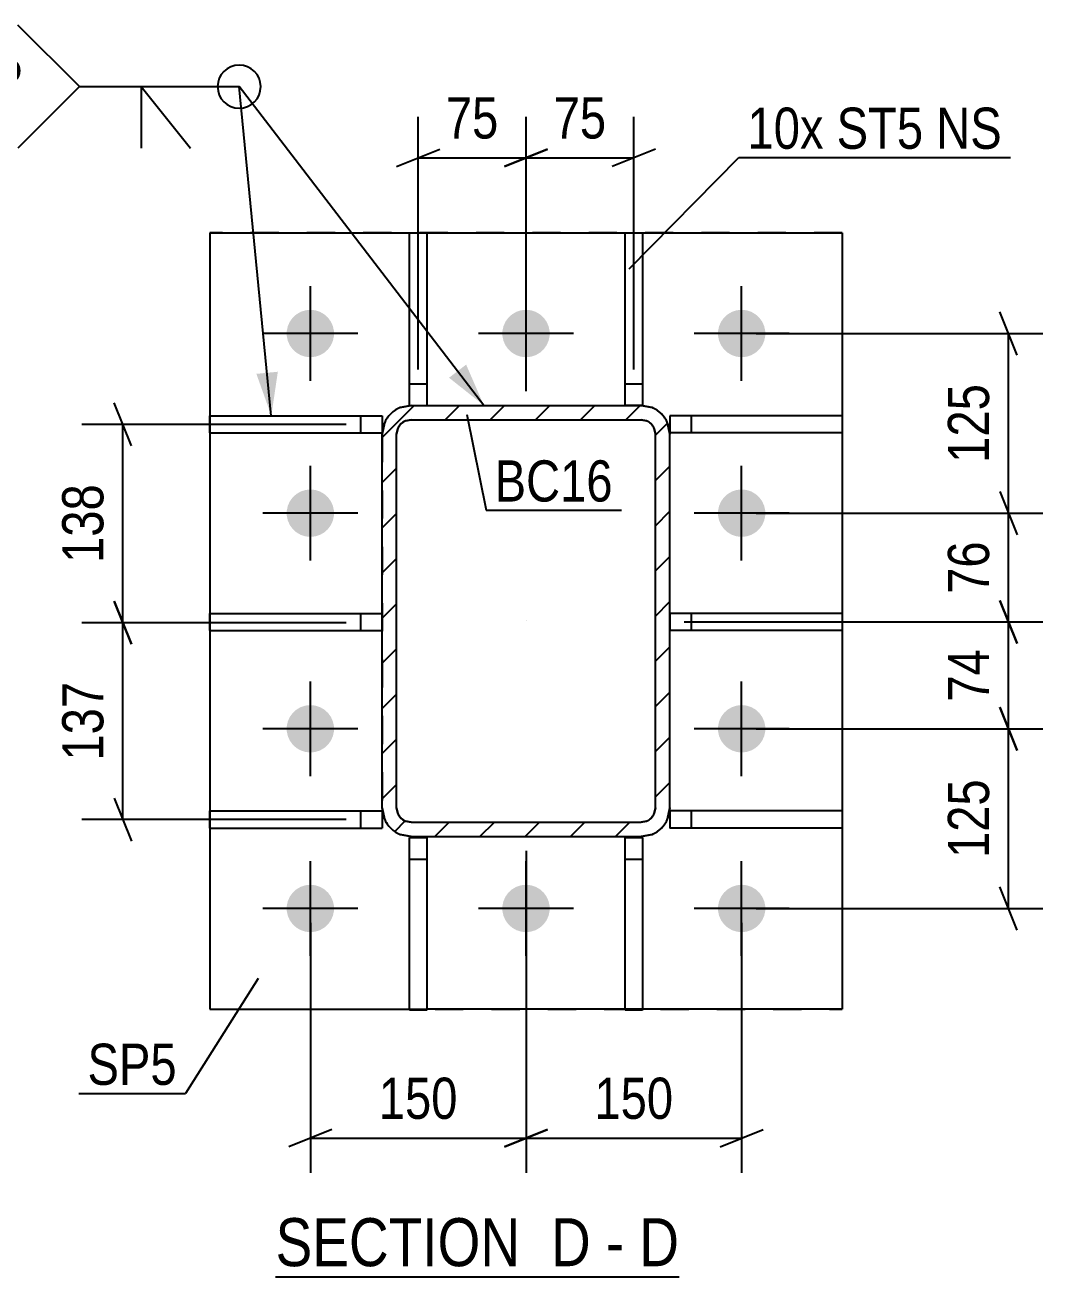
# Model space of a CAD drawing. Header units: millimetres. Extents: x -282 to 907, y -340 to 501.
# Drawn here: x -146.3 to -75.5, y -139.3 to -52.2 of the extents above; entities that cross this region are included whole.
import ezdxf

# ---------------------------------------------------------------- set-up
doc = ezdxf.new("R2010")
doc.units = ezdxf.units.MM
doc.linetypes.add('DXK_LINE_DOT2', pattern=[3.9198, 1.9599, -1.9599])
doc.linetypes.add('DXK_LINE_DOT3', pattern=[5.9187, 2.979, -0.9799, 0.9799, -0.9799])
doc.styles.add('Arial', font='ARIAL.TTF', dxfattribs={"height": 0.2})
doc.styles.add('Arial Narrow', font='ARIALN.TTF', dxfattribs={"height": 0.2})

# ---------------------------------------------------------------- blocks, each defined once
blk = doc.blocks.new('Unknown-284934793-15 - 57424')
at = {"color": 6, "linetype": 'Continuous'}
blk.add_line((-128.858, -139.307), (-100.788, -139.307), dxfattribs=at)
at = {"color": 0, "linetype": 'Continuous'}
for points in [[(-110.75, -138.557), (-110.75, -135.057), (-128.858, -135.057), (-128.858, -138.557)], [(-106.931, -138.557), (-106.931, -135.057), (-109.7, -135.057), (-109.7, -138.557)], [(-104.606, -138.557), (-104.606, -135.057), (-105.881, -135.057), (-105.881, -138.557)], [(-100.788, -138.557), (-100.788, -135.057), (-103.556, -135.057), (-103.556, -138.557)]]:
    blk.add_wipeout(points, dxfattribs=at)
at = {"color": 7, "linetype": 'Continuous', "style": 'Arial Narrow'}
for s, height, p in [('SECTION ', 3.3405, (-128.858, -138.557)), ('D', 3.34, (-109.7, -138.557)), ('D', 3.34, (-103.556, -138.557)), ('-', 3.34, (-105.881, -138.557))]:
    blk.add_text(s, height=height, dxfattribs=at).set_placement(p)
blk = doc.blocks.new('Part-284934793-57471 - 57424')
at = {"color": 2, "linetype": 'Continuous'}
for p, q in [((-89.437, -79.388), (-101.437, -79.388)), ((-101.437, -79.388), (-101.437, -80.588)), ((-89.437, -79.388), (-89.437, -80.588)), ((-89.437, -80.588), (-101.437, -80.588))]:
    blk.add_line(p, q, dxfattribs=at)
at = {"color": 7, "linetype": 'DXK_LINE_DOT2'}
blk.add_line((-99.937, -80.588), (-99.937, -79.388), dxfattribs=at)
blk = doc.blocks.new('Part-284934793-57463 - 57424')
at = {"color": 2, "linetype": 'Continuous'}
for p, q in [((-133.437, -66.669), (-133.437, -120.669)), ((-133.437, -66.669), (-89.437, -66.669)), ((-89.437, -66.669), (-89.437, -120.669)), ((-133.437, -120.669), (-133.437, -120.669)), ((-133.437, -120.669), (-119.537, -120.669)), ((-104.537, -120.669), (-118.337, -120.669)), ((-89.437, -120.669), (-103.337, -120.669)), ((-89.437, -120.669), (-89.437, -120.669))]:
    blk.add_line(p, q, dxfattribs=at)
at = {"color": 7, "linetype": 'DXK_LINE_DOT2'}
for p, q in [((-133.437, -66.669), (-133.437, -66.669)), ((-89.437, -66.669), (-133.437, -66.669)), ((-89.437, -66.669), (-89.437, -66.669)), ((-133.437, -120.669), (-89.437, -120.669)), ((-119.537, -120.669), (-118.337, -120.669)), ((-103.337, -120.669), (-104.537, -120.669))]:
    blk.add_line(p, q, dxfattribs=at)
blk = doc.blocks.new('Part-284934793-57436 - 57424')
at = {"linetype": 'Continuous'}
h = blk.add_hatch(dxfattribs=at)
h.set_pattern_fill('', scale=0.7, style=0, pattern_type=0)
h.set_pattern_definition([(45, (-101.5891, -79.9045), (-1.57154, 1.57154), [])])
h.paths.add_polyline_path([(-101.437, -80.67), (-101.589, -79.904), (-102.023, -79.256), (-102.672, -78.822), (-103.437, -78.67), (-119.437, -78.67), (-120.202, -78.822), (-120.851, -79.256), (-121.285, -79.904), (-121.437, -80.67), (-121.437, -106.67), (-121.285, -107.435), (-120.851, -108.084), (-120.202, -108.518), (-119.437, -108.67), (-103.437, -108.67), (-102.672, -108.518), (-102.023, -108.084), (-101.589, -107.435), (-101.437, -106.67)])
h.paths.add_polyline_path([(-102.513, -107.053), (-102.73, -107.377), (-103.054, -107.594), (-103.437, -107.67), (-119.437, -107.67), (-119.82, -107.594), (-120.144, -107.377), (-120.361, -107.053), (-120.437, -106.67), (-120.437, -80.67), (-120.361, -80.287), (-120.144, -79.963), (-119.82, -79.746), (-119.437, -79.67), (-103.437, -79.67), (-103.054, -79.746), (-102.73, -79.963), (-102.513, -80.287), (-102.437, -80.67), (-102.437, -106.67)])
at = {"color": 7, "linetype": 'DXK_LINE_DOT2'}
for p, q in [((-120.202, -78.822), (-119.438, -78.67)), ((-119.438, -78.67), (-119.437, -78.669)), ((-119.437, -78.669), (-103.437, -78.669)), ((-103.437, -78.669), (-102.672, -78.822)), ((-121.437, -80.669), (-121.285, -79.904)), ((-119.437, -79.669), (-119.82, -79.746)), ((-119.437, -79.669), (-103.437, -79.669)), ((-103.054, -79.746), (-103.437, -79.669)), ((-101.589, -79.904), (-101.437, -80.669)), ((-121.437, -80.669), (-121.437, -106.669)), ((-120.361, -80.287), (-120.437, -80.669)), ((-120.437, -106.669), (-120.437, -80.669)), ((-102.437, -80.669), (-102.513, -80.287)), ((-102.437, -106.669), (-102.437, -80.669)), ((-101.437, -106.669), (-101.437, -80.67)), ((-121.285, -107.435), (-121.437, -106.669)), ((-120.437, -106.669), (-120.361, -107.052)), ((-102.513, -107.052), (-102.437, -106.669)), ((-101.437, -106.669), (-101.589, -107.435)), ((-119.82, -107.593), (-119.437, -107.669)), ((-119.437, -107.669), (-103.437, -107.669)), ((-103.437, -107.669), (-103.054, -107.593)), ((-119.437, -108.669), (-120.202, -108.517)), ((-119.437, -108.669), (-103.437, -108.669)), ((-102.672, -108.517), (-103.437, -108.669))]:
    blk.add_line(p, q, dxfattribs=at)
at = {"color": 2, "linetype": 'Continuous'}
for p, q in [((-119.437, -78.67), (-120.202, -78.822)), ((-119.437, -78.67), (-119.437, -78.669)), ((-119.437, -78.67), (-103.437, -78.67)), ((-103.437, -78.67), (-103.437, -78.669)), ((-102.672, -78.822), (-103.437, -78.67)), ((-121.285, -79.904), (-121.437, -80.67)), ((-119.82, -79.746), (-119.437, -79.67)), ((-119.437, -79.67), (-119.437, -79.669)), ((-119.437, -79.67), (-103.437, -79.67)), ((-103.437, -79.67), (-103.437, -79.669)), ((-103.437, -79.67), (-103.054, -79.746)), ((-101.437, -80.67), (-101.589, -79.904)), ((-121.437, -80.67), (-121.437, -80.669)), ((-121.437, -106.67), (-121.437, -80.67)), ((-120.437, -80.67), (-120.361, -80.287)), ((-120.437, -80.67), (-120.437, -80.669)), ((-120.437, -106.67), (-120.437, -80.67)), ((-102.513, -80.287), (-102.437, -80.67)), ((-102.437, -80.67), (-102.437, -80.669)), ((-102.437, -106.67), (-102.437, -80.67)), ((-101.437, -80.669), (-101.437, -80.67)), ((-101.437, -106.67), (-101.437, -80.67)), ((-121.437, -106.669), (-121.437, -106.67)), ((-121.437, -106.67), (-121.285, -107.435)), ((-120.437, -106.67), (-120.437, -106.669)), ((-120.361, -107.053), (-120.437, -106.67)), ((-102.437, -106.67), (-102.513, -107.053)), ((-102.437, -106.67), (-102.437, -106.669)), ((-101.589, -107.435), (-101.437, -106.67)), ((-101.437, -106.67), (-101.437, -106.669)), ((-119.437, -107.67), (-119.82, -107.594)), ((-119.437, -107.67), (-119.437, -107.669)), ((-119.437, -107.67), (-103.437, -107.67)), ((-103.054, -107.594), (-103.437, -107.67)), ((-103.437, -107.67), (-103.437, -107.669)), ((-120.202, -108.518), (-119.437, -108.67)), ((-119.437, -108.67), (-119.437, -108.669)), ((-119.437, -108.67), (-103.437, -108.67)), ((-103.437, -108.67), (-102.672, -108.518)), ((-103.437, -108.67), (-103.437, -108.669))]:
    blk.add_line(p, q, dxfattribs=at)
at = {"color": 7, "linetype": 'DXK_LINE_DOT3'}
blk.add_line((-111.437, -93.67), (-111.437, -93.669), dxfattribs=at)
at = {"color": 7, "linetype": 'DXK_LINE_DOT2'}
for centre, radius, start, end in [((-119.437, -80.669), 2, 112.5, 157.5), ((-103.437, -80.669), 2, 22.5, 67.5), ((-119.437, -80.669), 1, 112.5, 157.5), ((-103.437, -80.669), 1, 22.5, 67.5), ((-119.437, -106.669), 1, 202.5, 247.5), ((-103.437, -106.669), 1, 292.5, 337.5), ((-119.437, -106.669), 2, 202.5, 247.5), ((-103.437, -106.669), 2, 292.5, 337.5)]:
    blk.add_arc(centre, radius, start, end, dxfattribs=at)
at = {"color": 2, "linetype": 'Continuous'}
for centre, radius, start, end in [((-119.437, -80.67), 2, 112.5, 157.5), ((-103.437, -80.67), 2, 22.5, 67.5), ((-119.437, -80.67), 1, 112.5, 157.5), ((-103.437, -80.67), 1, 22.5, 67.5), ((-119.437, -106.67), 1, 202.5, 247.5), ((-103.437, -106.67), 1, 292.5, 337.5), ((-119.437, -106.67), 2, 202.5, 247.5), ((-103.437, -106.67), 2, 292.5, 337.5)]:
    blk.add_arc(centre, radius, start, end, dxfattribs=at)
blk = doc.blocks.new('Part-284934793-57470 - 57424')
at = {"color": 2, "linetype": 'Continuous'}
for p, q in [((-89.437, -93.138), (-101.437, -93.138)), ((-89.437, -93.138), (-89.437, -94.338)), ((-89.437, -94.338), (-101.437, -94.338))]:
    blk.add_line(p, q, dxfattribs=at)
at = {"color": 7, "linetype": 'DXK_LINE_DOT2'}
for p, q in [((-101.437, -93.138), (-101.437, -94.338)), ((-99.937, -94.338), (-99.937, -93.138))]:
    blk.add_line(p, q, dxfattribs=at)
blk = doc.blocks.new('Part-284934793-57472 - 57424')
at = {"color": 2, "linetype": 'Continuous'}
for p, q in [((-89.437, -106.888), (-101.437, -106.888)), ((-101.437, -106.888), (-101.437, -108.088)), ((-89.437, -106.888), (-89.437, -108.088)), ((-89.437, -108.088), (-101.437, -108.088))]:
    blk.add_line(p, q, dxfattribs=at)
at = {"color": 7, "linetype": 'DXK_LINE_DOT2'}
blk.add_line((-99.937, -108.088), (-99.937, -106.888), dxfattribs=at)
blk = doc.blocks.new('Part-284934793-57473 - 57424')
at = {"color": 2, "linetype": 'Continuous'}
for p, q in [((-133.437, -94.338), (-133.437, -93.138)), ((-133.437, -93.138), (-121.437, -93.138)), ((-133.437, -94.338), (-121.437, -94.338))]:
    blk.add_line(p, q, dxfattribs=at)
at = {"color": 7, "linetype": 'DXK_LINE_DOT2'}
for p, q in [((-122.937, -94.338), (-122.937, -93.138)), ((-121.437, -93.138), (-121.437, -94.338))]:
    blk.add_line(p, q, dxfattribs=at)
blk = doc.blocks.new('Part-284934793-57474 - 57424')
at = {"color": 2, "linetype": 'Continuous'}
for p, q in [((-133.437, -80.588), (-133.437, -79.388)), ((-133.437, -79.388), (-121.437, -79.388)), ((-121.437, -79.388), (-121.437, -80.588)), ((-133.437, -80.588), (-121.437, -80.588))]:
    blk.add_line(p, q, dxfattribs=at)
at = {"color": 7, "linetype": 'DXK_LINE_DOT2'}
blk.add_line((-122.937, -80.588), (-122.937, -79.388), dxfattribs=at)
blk = doc.blocks.new('Part-284934793-57475 - 57424')
at = {"color": 2, "linetype": 'Continuous'}
for p, q in [((-133.437, -108.088), (-133.437, -106.888)), ((-133.437, -106.888), (-121.437, -106.888)), ((-121.437, -106.888), (-121.437, -108.088)), ((-133.437, -108.088), (-121.437, -108.088))]:
    blk.add_line(p, q, dxfattribs=at)
at = {"color": 7, "linetype": 'DXK_LINE_DOT2'}
blk.add_line((-122.937, -108.088), (-122.937, -106.888), dxfattribs=at)
blk = doc.blocks.new('Part-284934793-57476 - 57424')
at = {"color": 2, "linetype": 'Continuous'}
for p, q in [((-119.537, -108.738), (-118.337, -108.738)), ((-119.537, -120.738), (-119.537, -108.738)), ((-118.337, -108.738), (-118.337, -120.738)), ((-118.337, -120.738), (-119.537, -120.738))]:
    blk.add_line(p, q, dxfattribs=at)
at = {"color": 7, "linetype": 'DXK_LINE_DOT2'}
blk.add_line((-119.537, -110.238), (-118.337, -110.238), dxfattribs=at)
blk = doc.blocks.new('Part-284934793-57477 - 57424')
at = {"color": 2, "linetype": 'Continuous'}
for p, q in [((-104.537, -108.738), (-103.337, -108.738)), ((-104.537, -120.738), (-104.537, -108.738)), ((-103.337, -108.738), (-103.337, -120.738)), ((-103.337, -120.738), (-104.537, -120.738))]:
    blk.add_line(p, q, dxfattribs=at)
at = {"color": 7, "linetype": 'DXK_LINE_DOT2'}
blk.add_line((-104.537, -110.238), (-103.337, -110.238), dxfattribs=at)
blk = doc.blocks.new('Part-284934793-57478 - 57424')
at = {"color": 2, "linetype": 'Continuous'}
for p, q in [((-119.537, -78.67), (-119.537, -66.67)), ((-119.537, -66.67), (-118.337, -66.67)), ((-118.337, -66.67), (-118.337, -78.67)), ((-119.537, -78.67), (-119.436, -78.67))]:
    blk.add_line(p, q, dxfattribs=at)
at = {"color": 7, "linetype": 'DXK_LINE_DOT2'}
for p, q in [((-119.537, -77.17), (-118.337, -77.17)), ((-119.436, -78.67), (-118.337, -78.67))]:
    blk.add_line(p, q, dxfattribs=at)
blk = doc.blocks.new('Part-284934793-57479 - 57424')
at = {"color": 2, "linetype": 'Continuous'}
for p, q in [((-104.537, -78.67), (-104.537, -66.67)), ((-104.537, -66.67), (-103.337, -66.67)), ((-103.337, -66.67), (-103.337, -78.67)), ((-103.337, -78.67), (-103.438, -78.67))]:
    blk.add_line(p, q, dxfattribs=at)
at = {"color": 7, "linetype": 'DXK_LINE_DOT2'}
for p, q in [((-104.537, -77.17), (-103.337, -77.17)), ((-103.438, -78.67), (-104.537, -78.67))]:
    blk.add_line(p, q, dxfattribs=at)
blk = doc.blocks.new('Bolt-284934793-57556 - 57424')
at = {"linetype": 'Continuous'}
for points in [[(-126.437, -72.019), (-126.094, -72.055), (-125.766, -72.162), (-125.467, -72.335), (-125.211, -72.565), (-125.008, -72.844), (-124.868, -73.16), (-124.796, -73.497), (-124.796, -73.842), (-124.868, -74.179), (-125.008, -74.494), (-125.211, -74.774), (-125.467, -75.004), (-125.766, -75.177), (-126.094, -75.283), (-126.437, -75.319), (-126.78, -75.283), (-127.108, -75.177), (-127.407, -75.004), (-127.663, -74.774), (-127.866, -74.494), (-128.006, -74.179), (-128.078, -73.842), (-128.078, -73.497), (-128.006, -73.16), (-127.866, -72.844), (-127.663, -72.565), (-127.407, -72.335), (-127.108, -72.162), (-126.78, -72.055)], [(-111.437, -72.019), (-111.094, -72.055), (-110.766, -72.162), (-110.467, -72.335), (-110.211, -72.565), (-110.008, -72.844), (-109.868, -73.16), (-109.796, -73.497), (-109.796, -73.842), (-109.868, -74.179), (-110.008, -74.494), (-110.211, -74.774), (-110.467, -75.004), (-110.766, -75.177), (-111.094, -75.283), (-111.437, -75.319), (-111.78, -75.283), (-112.108, -75.177), (-112.407, -75.004), (-112.663, -74.774), (-112.866, -74.494), (-113.006, -74.179), (-113.078, -73.842), (-113.078, -73.497), (-113.006, -73.16), (-112.866, -72.844), (-112.663, -72.565), (-112.407, -72.335), (-112.108, -72.162), (-111.78, -72.055)], [(-96.437, -72.019), (-96.094, -72.055), (-95.766, -72.162), (-95.467, -72.335), (-95.211, -72.565), (-95.008, -72.844), (-94.868, -73.16), (-94.796, -73.497), (-94.796, -73.842), (-94.868, -74.179), (-95.008, -74.494), (-95.211, -74.774), (-95.467, -75.004), (-95.766, -75.177), (-96.094, -75.283), (-96.437, -75.319), (-96.78, -75.283), (-97.108, -75.177), (-97.407, -75.004), (-97.663, -74.774), (-97.866, -74.494), (-98.006, -74.179), (-98.078, -73.842), (-98.078, -73.497), (-98.006, -73.16), (-97.866, -72.844), (-97.663, -72.565), (-97.407, -72.335), (-97.108, -72.162), (-96.78, -72.055)], [(-126.437, -84.519), (-126.094, -84.555), (-125.766, -84.662), (-125.467, -84.835), (-125.211, -85.065), (-125.008, -85.344), (-124.868, -85.66), (-124.796, -85.997), (-124.796, -86.342), (-124.868, -86.679), (-125.008, -86.994), (-125.211, -87.274), (-125.467, -87.504), (-125.766, -87.677), (-126.094, -87.783), (-126.437, -87.819), (-126.78, -87.783), (-127.108, -87.677), (-127.407, -87.504), (-127.663, -87.274), (-127.866, -86.994), (-128.006, -86.679), (-128.078, -86.342), (-128.078, -85.997), (-128.006, -85.66), (-127.866, -85.344), (-127.663, -85.065), (-127.407, -84.835), (-127.108, -84.662), (-126.78, -84.555)], [(-96.437, -84.519), (-96.094, -84.555), (-95.766, -84.662), (-95.467, -84.835), (-95.211, -85.065), (-95.008, -85.344), (-94.868, -85.66), (-94.796, -85.997), (-94.796, -86.342), (-94.868, -86.679), (-95.008, -86.994), (-95.211, -87.274), (-95.467, -87.504), (-95.766, -87.677), (-96.094, -87.783), (-96.437, -87.819), (-96.78, -87.783), (-97.108, -87.677), (-97.407, -87.504), (-97.663, -87.274), (-97.866, -86.994), (-98.006, -86.679), (-98.078, -86.342), (-98.078, -85.997), (-98.006, -85.66), (-97.866, -85.344), (-97.663, -85.065), (-97.407, -84.835), (-97.108, -84.662), (-96.78, -84.555)], [(-126.437, -99.519), (-126.094, -99.555), (-125.766, -99.662), (-125.467, -99.835), (-125.211, -100.065), (-125.008, -100.344), (-124.868, -100.66), (-124.796, -100.997), (-124.796, -101.342), (-124.868, -101.679), (-125.008, -101.994), (-125.211, -102.274), (-125.467, -102.504), (-125.766, -102.677), (-126.094, -102.783), (-126.437, -102.819), (-126.78, -102.783), (-127.108, -102.677), (-127.407, -102.504), (-127.663, -102.274), (-127.866, -101.994), (-128.006, -101.679), (-128.078, -101.342), (-128.078, -100.997), (-128.006, -100.66), (-127.866, -100.344), (-127.663, -100.065), (-127.407, -99.835), (-127.108, -99.662), (-126.78, -99.555)], [(-96.437, -99.519), (-96.094, -99.555), (-95.766, -99.662), (-95.467, -99.835), (-95.211, -100.065), (-95.008, -100.344), (-94.868, -100.66), (-94.796, -100.997), (-94.796, -101.342), (-94.868, -101.679), (-95.008, -101.994), (-95.211, -102.274), (-95.467, -102.504), (-95.766, -102.677), (-96.094, -102.783), (-96.437, -102.819), (-96.78, -102.783), (-97.108, -102.677), (-97.407, -102.504), (-97.663, -102.274), (-97.866, -101.994), (-98.006, -101.679), (-98.078, -101.342), (-98.078, -100.997), (-98.006, -100.66), (-97.866, -100.344), (-97.663, -100.065), (-97.407, -99.835), (-97.108, -99.662), (-96.78, -99.555)], [(-126.437, -112.019), (-126.094, -112.055), (-125.766, -112.162), (-125.467, -112.335), (-125.211, -112.565), (-125.008, -112.844), (-124.868, -113.16), (-124.796, -113.497), (-124.796, -113.842), (-124.868, -114.179), (-125.008, -114.494), (-125.211, -114.774), (-125.467, -115.004), (-125.766, -115.177), (-126.094, -115.283), (-126.437, -115.319), (-126.78, -115.283), (-127.108, -115.177), (-127.407, -115.004), (-127.663, -114.774), (-127.866, -114.494), (-128.006, -114.179), (-128.078, -113.842), (-128.078, -113.497), (-128.006, -113.16), (-127.866, -112.844), (-127.663, -112.565), (-127.407, -112.335), (-127.108, -112.162), (-126.78, -112.055)], [(-111.437, -112.019), (-111.094, -112.055), (-110.766, -112.162), (-110.467, -112.335), (-110.211, -112.565), (-110.008, -112.844), (-109.868, -113.16), (-109.796, -113.497), (-109.796, -113.842), (-109.868, -114.179), (-110.008, -114.494), (-110.211, -114.774), (-110.467, -115.004), (-110.766, -115.177), (-111.094, -115.283), (-111.437, -115.319), (-111.78, -115.283), (-112.108, -115.177), (-112.407, -115.004), (-112.663, -114.774), (-112.866, -114.494), (-113.006, -114.179), (-113.078, -113.842), (-113.078, -113.497), (-113.006, -113.16), (-112.866, -112.844), (-112.663, -112.565), (-112.407, -112.335), (-112.108, -112.162), (-111.78, -112.055)], [(-96.437, -112.019), (-96.094, -112.055), (-95.766, -112.162), (-95.467, -112.335), (-95.211, -112.565), (-95.008, -112.844), (-94.868, -113.16), (-94.796, -113.497), (-94.796, -113.842), (-94.868, -114.179), (-95.008, -114.494), (-95.211, -114.774), (-95.467, -115.004), (-95.766, -115.177), (-96.094, -115.283), (-96.437, -115.319), (-96.78, -115.283), (-97.108, -115.177), (-97.407, -115.004), (-97.663, -114.774), (-97.866, -114.494), (-98.006, -114.179), (-98.078, -113.842), (-98.078, -113.497), (-98.006, -113.16), (-97.866, -112.844), (-97.663, -112.565), (-97.407, -112.335), (-97.108, -112.162), (-96.78, -112.055)]]:
    blk.add_hatch(color=1, dxfattribs=at).paths.add_polyline_path(points)
at = {"color": 1, "linetype": 'Continuous'}
for p, q in [((-126.437, -76.969), (-126.437, -70.369)), ((-111.437, -76.969), (-111.437, -70.369)), ((-96.437, -76.969), (-96.437, -70.369)), ((-123.137, -73.669), (-129.737, -73.669)), ((-108.137, -73.669), (-114.737, -73.669)), ((-93.137, -73.669), (-99.737, -73.669)), ((-126.437, -89.469), (-126.437, -82.869)), ((-96.437, -89.469), (-96.437, -82.869)), ((-123.137, -86.169), (-129.737, -86.169)), ((-93.137, -86.169), (-99.737, -86.169)), ((-126.437, -104.469), (-126.437, -97.869)), ((-96.437, -104.469), (-96.437, -97.869)), ((-123.137, -101.169), (-129.737, -101.169)), ((-93.137, -101.169), (-99.737, -101.169)), ((-126.437, -116.969), (-126.437, -110.369)), ((-111.437, -116.969), (-111.437, -110.369)), ((-96.437, -116.969), (-96.437, -110.369)), ((-123.137, -113.669), (-129.737, -113.669)), ((-108.137, -113.669), (-114.737, -113.669)), ((-93.137, -113.669), (-99.737, -113.669))]:
    blk.add_line(p, q, dxfattribs=at)
blk = doc.blocks.new('StraightDimension-284934793-60306 - 57424')
at = {"color": 7, "linetype": 'Continuous'}
for p, q in [((-111.437, -109.669), (-111.437, -132.057)), ((-126.437, -114.669), (-126.437, -132.057)), ((-124.937, -129.057), (-127.937, -130.257)), ((-126.437, -129.657), (-111.437, -129.657)), ((-112.937, -130.257), (-109.937, -129.057))]:
    blk.add_line(p, q, dxfattribs=at)
at = {"color": 0}
blk.add_wipeout([(-115.595, -128.907), (-115.595, -124.707), (-122.279, -124.707), (-122.279, -128.907)], dxfattribs=at)
at = {"color": 3, "style": 'Arial Narrow'}
blk.add_text('150', height=2.8633, dxfattribs=at).set_placement((-121.679, -128.307))
blk = doc.blocks.new('StraightDimension-284934793-67699 - 57424')
at = {"color": 7, "linetype": 'Continuous'}
for p, q in [((-78.479, -84.669), (-77.279, -87.669)), ((-95.437, -86.169), (-75.479, -86.169)), ((-77.879, -93.738), (-77.879, -86.169)), ((-77.279, -95.238), (-78.479, -92.238)), ((-100.437, -93.738), (-75.479, -93.738))]:
    blk.add_line(p, q, dxfattribs=at)
at = {"color": 0}
blk.add_wipeout([(-78.629, -87.526), (-82.829, -87.526), (-82.829, -92.382), (-78.629, -92.382)], dxfattribs=at)
at = {"color": 3, "style": 'Arial Narrow'}
blk.add_text('76', height=2.8633, rotation=90.00021, dxfattribs=at).set_placement((-79.229, -91.782))
blk = doc.blocks.new('StraightDimension-284934793-60262 - 57424')
at = {"color": 7, "linetype": 'Continuous'}
for p, q in [((-111.437, -77.669), (-111.437, -58.602)), ((-103.937, -76.17), (-103.937, -58.602)), ((-112.937, -62.052), (-109.937, -60.852)), ((-102.437, -60.852), (-105.437, -62.052)), ((-111.437, -61.452), (-103.937, -61.452))]:
    blk.add_line(p, q, dxfattribs=at)
at = {"color": 0}
blk.add_wipeout([(-105.259, -60.702), (-105.259, -56.502), (-110.115, -56.502), (-110.115, -60.702)], dxfattribs=at)
at = {"color": 3, "style": 'Arial Narrow'}
blk.add_text('75', height=2.8633, dxfattribs=at).set_placement((-109.515, -60.102))
blk = doc.blocks.new('StraightDimension-284934793-67701 - 57424')
at = {"color": 7, "linetype": 'Continuous'}
for p, q in [((-78.479, -99.669), (-77.279, -102.669)), ((-95.437, -101.169), (-75.479, -101.169)), ((-77.879, -113.669), (-77.879, -101.169)), ((-77.279, -115.169), (-78.479, -112.169)), ((-95.437, -113.669), (-75.479, -113.669))]:
    blk.add_line(p, q, dxfattribs=at)
at = {"color": 0}
blk.add_wipeout([(-78.629, -104.077), (-82.829, -104.077), (-82.829, -110.761), (-78.629, -110.761)], dxfattribs=at)
at = {"color": 3, "style": 'Arial Narrow'}
blk.add_text('125', height=2.8633, rotation=90.00021, dxfattribs=at).set_placement((-79.229, -110.161))
blk = doc.blocks.new('StraightDimension-284934793-67698 - 57424')
at = {"color": 7, "linetype": 'Continuous'}
for p, q in [((-77.279, -75.169), (-78.479, -72.169)), ((-95.437, -73.669), (-75.479, -73.669)), ((-77.879, -86.169), (-77.879, -73.669)), ((-78.479, -84.669), (-77.279, -87.669)), ((-95.437, -86.169), (-75.479, -86.169))]:
    blk.add_line(p, q, dxfattribs=at)
at = {"color": 0}
blk.add_wipeout([(-78.629, -76.577), (-82.829, -76.577), (-82.829, -83.262), (-78.629, -83.262)], dxfattribs=at)
at = {"color": 3, "style": 'Arial Narrow'}
blk.add_text('125', height=2.8633, rotation=90.00021, dxfattribs=at).set_placement((-79.229, -82.662))
blk = doc.blocks.new('StraightDimension-284934793-60251 - 57424')
at = {"color": 7, "linetype": 'Continuous'}
for p, q in [((-138.888, -81.488), (-140.088, -78.488)), ((-123.937, -79.988), (-142.338, -79.988)), ((-139.488, -93.788), (-139.488, -79.988)), ((-140.088, -92.288), (-138.888, -95.288)), ((-123.937, -93.788), (-142.338, -93.788))]:
    blk.add_line(p, q, dxfattribs=at)
at = {"color": 0}
blk.add_wipeout([(-140.238, -83.546), (-144.438, -83.546), (-144.438, -90.23), (-140.238, -90.23)], dxfattribs=at)
at = {"color": 3, "style": 'Arial Narrow'}
blk.add_text('138', height=2.8633, rotation=90.00021, dxfattribs=at).set_placement((-140.838, -89.63))
blk = doc.blocks.new('StraightDimension-284934793-67700 - 57424')
at = {"color": 7, "linetype": 'Continuous'}
for p, q in [((-78.479, -92.238), (-77.279, -95.238)), ((-100.437, -93.738), (-75.479, -93.738)), ((-77.879, -101.169), (-77.879, -93.738)), ((-77.279, -102.669), (-78.479, -99.669)), ((-95.437, -101.169), (-75.479, -101.169))]:
    blk.add_line(p, q, dxfattribs=at)
at = {"color": 0}
blk.add_wipeout([(-78.629, -95.025), (-82.829, -95.025), (-82.829, -99.882), (-78.629, -99.882)], dxfattribs=at)
at = {"color": 3, "style": 'Arial Narrow'}
blk.add_text('74', height=2.8633, rotation=90.00021, dxfattribs=at).set_placement((-79.229, -99.282))
blk = doc.blocks.new('StraightDimension-284934793-60252 - 57424')
at = {"color": 7, "linetype": 'Continuous'}
for p, q in [((-138.888, -95.288), (-140.088, -92.288)), ((-123.937, -93.788), (-142.338, -93.788)), ((-139.488, -107.488), (-139.488, -93.788)), ((-140.088, -105.988), (-138.888, -108.988)), ((-123.937, -107.488), (-142.338, -107.488))]:
    blk.add_line(p, q, dxfattribs=at)
at = {"color": 0}
blk.add_wipeout([(-140.238, -97.296), (-144.438, -97.296), (-144.438, -103.98), (-140.238, -103.98)], dxfattribs=at)
at = {"color": 3, "style": 'Arial Narrow'}
blk.add_text('137', height=2.8633, rotation=90.00021, dxfattribs=at).set_placement((-140.838, -103.38))
blk = doc.blocks.new('StraightDimension-284934793-60263 - 57424')
at = {"color": 7, "linetype": 'Continuous'}
for p, q in [((-118.937, -76.17), (-118.937, -58.602)), ((-111.437, -77.669), (-111.437, -58.602)), ((-120.437, -62.052), (-117.437, -60.852)), ((-109.937, -60.852), (-112.937, -62.052)), ((-118.937, -61.452), (-111.437, -61.452))]:
    blk.add_line(p, q, dxfattribs=at)
at = {"color": 0}
blk.add_wipeout([(-112.759, -60.702), (-112.759, -56.502), (-117.615, -56.502), (-117.615, -60.702)], dxfattribs=at)
at = {"color": 3, "style": 'Arial Narrow'}
blk.add_text('75', height=2.8633, dxfattribs=at).set_placement((-117.015, -60.102))
blk = doc.blocks.new('StraightDimension-284934793-60305 - 57424')
at = {"color": 7, "linetype": 'Continuous'}
for p, q in [((-111.437, -109.669), (-111.437, -132.057)), ((-96.437, -114.669), (-96.437, -132.057)), ((-109.937, -129.057), (-112.937, -130.257)), ((-111.437, -129.657), (-96.437, -129.657)), ((-97.937, -130.257), (-94.937, -129.057))]:
    blk.add_line(p, q, dxfattribs=at)
at = {"color": 0}
blk.add_wipeout([(-100.595, -128.907), (-100.595, -124.707), (-107.279, -124.707), (-107.279, -128.907)], dxfattribs=at)
at = {"color": 3, "style": 'Arial Narrow'}
blk.add_text('150', height=2.8633, dxfattribs=at).set_placement((-106.679, -128.307))
blk = doc.blocks.new('Mark-284934793-60322 - 57424')
at = {"color": 30, "linetype": 'Continuous'}
for p, q in [((-115.547, -79.305), (-114.22, -85.959)), ((-114.22, -85.959), (-104.799, -85.959))]:
    blk.add_line(p, q, dxfattribs=at)
at = {"color": 0}
blk.add_wipeout([(-105.399, -85.359), (-105.399, -82.359), (-113.62, -82.359), (-113.62, -85.359)], dxfattribs=at)
blk.add_wipeout([(-105.399, -85.359), (-105.399, -82.359), (-113.62, -82.359), (-113.62, -85.359)], dxfattribs=at)
at = {"color": 3, "style": 'Arial Narrow'}
blk.add_text('BC16', height=2.8633, dxfattribs=at).set_placement((-113.62, -85.359))
blk = doc.blocks.new('Mark-284934793-60325 - 57424')
at = {"color": 30, "linetype": 'Continuous'}
for p in [(-130.068, -118.535), (-142.539, -126.541)]:
    blk.add_line(p, (-135.128, -126.541), dxfattribs=at)
at = {"color": 0}
blk.add_wipeout([(-135.728, -125.941), (-135.728, -122.941), (-141.939, -122.941), (-141.939, -125.941)], dxfattribs=at)
blk.add_wipeout([(-135.728, -125.941), (-135.728, -122.941), (-141.939, -122.941), (-141.939, -125.941)], dxfattribs=at)
at = {"color": 3, "style": 'Arial Narrow'}
blk.add_text('SP5', height=2.8633, dxfattribs=at).set_placement((-141.939, -125.941))
blk = doc.blocks.new('MarkSet-284934793-60214 - 57424')
at = {"color": 30, "linetype": 'Continuous'}
for p, q in [((-104.267, -69.167), (-96.629, -61.417)), ((-96.629, -61.417), (-77.739, -61.417))]:
    blk.add_line(p, q, dxfattribs=at)
at = {"color": 0}
for points in [[(-90.73, -60.817), (-90.73, -57.817), (-96.029, -57.817), (-96.029, -60.817)], [(-83.803, -60.817), (-83.803, -57.817), (-89.83, -57.817), (-89.83, -60.817)], [(-78.339, -60.817), (-78.339, -57.817), (-82.903, -57.817), (-82.903, -60.817)]]:
    blk.add_wipeout(points, dxfattribs=at)
for points in [[(-90.73, -60.817), (-90.73, -57.817), (-96.029, -57.817), (-96.029, -60.817)], [(-83.803, -60.817), (-83.803, -57.817), (-89.83, -57.817), (-89.83, -60.817)], [(-78.339, -60.817), (-78.339, -57.817), (-82.903, -57.817), (-82.903, -60.817)]]:
    blk.add_wipeout(points, dxfattribs=at)
at = {"color": 3, "style": 'Arial Narrow'}
for s, p in [('10x', (-96.029, -60.817)), ('ST5', (-89.83, -60.817)), ('NS', (-82.903, -60.817))]:
    blk.add_text(s, height=2.8633, dxfattribs=at).set_placement(p)
blk = doc.blocks.new('WeldMark-284934793-66028 - 57424')
at = {"linetype": 'Continuous'}
for points in [[(-128.699, -76.329), (-129.154, -79.388), (-130.192, -76.475)], [(-115.602, -75.833), (-114.37, -78.669), (-116.791, -76.746)]]:
    blk.add_hatch(color=30, dxfattribs=at).paths.add_polyline_path(points)
at = {"color": 30, "linetype": 'Continuous'}
for p in [(-142.491, -56.494), (-114.37, -78.669), (-129.154, -79.388)]:
    blk.add_line(p, (-131.391, -56.494), dxfattribs=at)
at = {"color": 3, "linetype": 'Continuous'}
for q in [(-134.777, -60.78), (-138.206, -60.78)]:
    blk.add_line((-138.206, -56.494), q, dxfattribs=at)
for start, end in [(90, 270), (270, 90)]:
    blk.add_arc((-131.391, -56.494), 1.5, start, end, dxfattribs=at)
at = {"color": 0, "linetype": 'Continuous'}
blk.add_wipeout([(-146.391, -57.394), (-146.391, -54.394), (-154.167, -54.394), (-154.167, -57.394)], dxfattribs=at)
blk.add_wipeout([(-146.391, -57.394), (-146.391, -54.394), (-154.167, -54.394), (-154.167, -57.394)], dxfattribs=at)
at = {"color": 3, "linetype": 'Continuous'}
for q in [(-146.777, -52.208), (-146.777, -60.78)]:
    blk.add_line((-142.491, -56.494), q, dxfattribs=at)
at = {"color": 3, "linetype": 'Continuous', "style": 'Arial'}
blk.add_text('TYP', height=2.8652, dxfattribs=at).set_placement((-154.167, -57.394))

msp = doc.modelspace()

# ---------------------------------------------------------------- block references
for name in ['Part-284934793-57463 - 57424', 'Part-284934793-57478 - 57424', 'Part-284934793-57479 - 57424', 'Bolt-284934793-57556 - 57424', 'Part-284934793-57436 - 57424', 'Part-284934793-57474 - 57424', 'Part-284934793-57471 - 57424', 'Part-284934793-57473 - 57424', 'Part-284934793-57470 - 57424', 'Part-284934793-57475 - 57424', 'Part-284934793-57472 - 57424', 'Part-284934793-57476 - 57424', 'Part-284934793-57477 - 57424', 'Unknown-284934793-15 - 57424']:
    msp.add_blockref(name, (0, 0))

# ---------------------------------------------------------------- next in the draw order: block references
for name in ['StraightDimension-284934793-60262 - 57424', 'StraightDimension-284934793-60251 - 57424', 'Mark-284934793-60322 - 57424', 'StraightDimension-284934793-67699 - 57424', 'StraightDimension-284934793-67701 - 57424', 'StraightDimension-284934793-60306 - 57424', 'Mark-284934793-60325 - 57424']:
    msp.add_blockref(name, (0, 0))

# ---------------------------------------------------------------- next in the draw order: block references
for name in ['StraightDimension-284934793-60263 - 57424', 'MarkSet-284934793-60214 - 57424', 'StraightDimension-284934793-67698 - 57424', 'StraightDimension-284934793-60252 - 57424', 'StraightDimension-284934793-67700 - 57424', 'StraightDimension-284934793-60305 - 57424']:
    msp.add_blockref(name, (0, 0))

# ---------------------------------------------------------------- next in the draw order: block references
msp.add_blockref('WeldMark-284934793-66028 - 57424', (0, 0))

doc.saveas('drawing.dxf')
